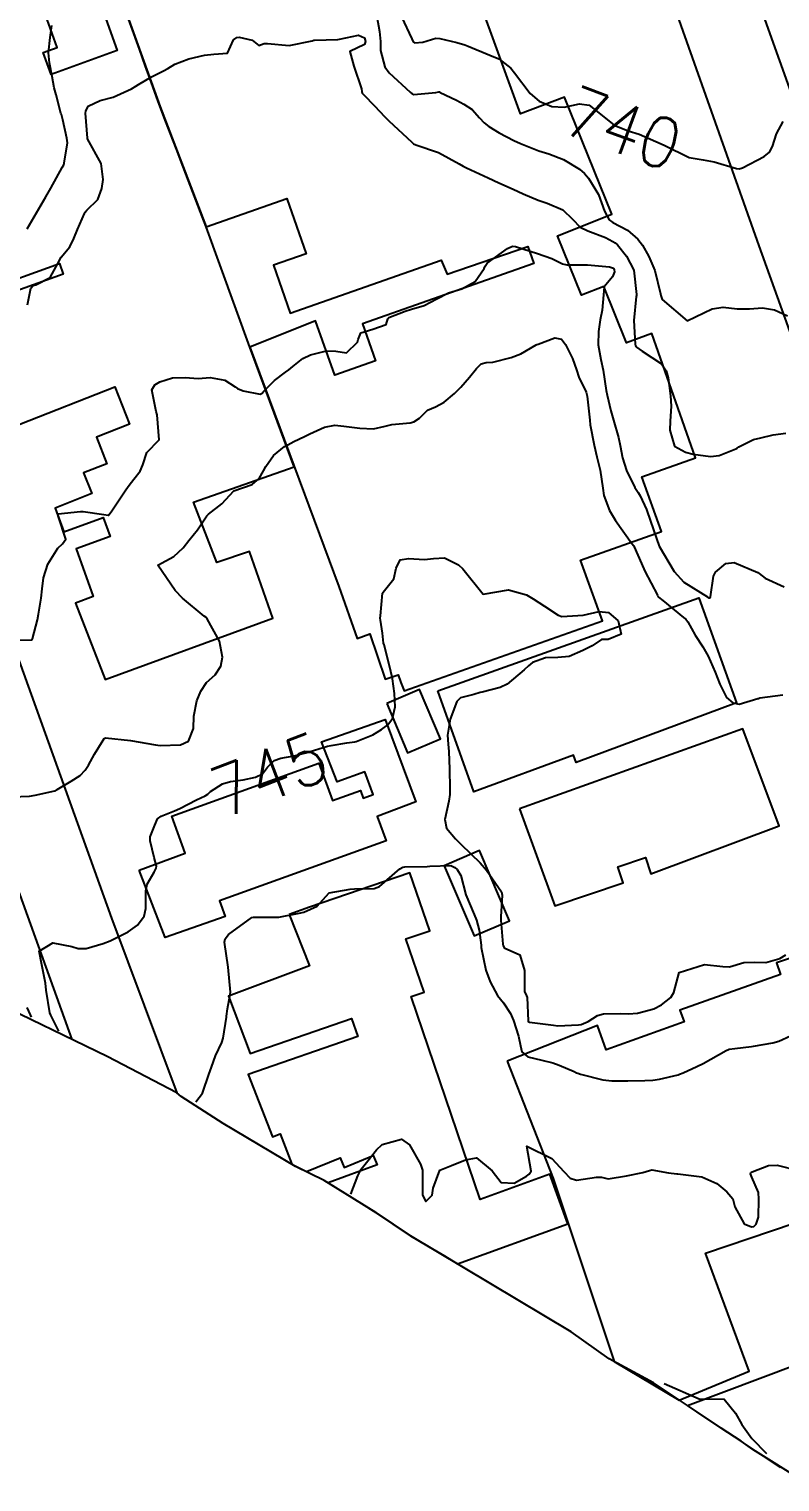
# Model space of a CAD drawing. Header units: metres. Extents: x 298520 to 308411, y 7433745 to 7450750.
# Drawn here: x 303605.6 to 303665.5, y 7440084.5 to 7440200.5 of the extents above; entities that cross this region are included whole.
import ezdxf
from ezdxf.enums import TextEntityAlignment as Align

# ---------------------------------------------------------------- set-up
doc = ezdxf.new("R2010")
doc.units = ezdxf.units.M
doc.header["$LTSCALE"] = 10
for name, color, linetype in [('Area', 45, 'Continuous'), ('Cotas', 45, 'Continuous'), ('Curvas de Nivel 1m', 11, 'Continuous'), ('Curvas de Nivel 5m', 15, 'Continuous'), ('Edificações', 30, 'Continuous'), ('Vias Primárias', 230, 'Continuous')]:
    doc.layers.add(name, color=color, linetype=linetype)
doc.styles.add('Style-STANDARD', font='STANDARD.shx')

msp = doc.modelspace()

# ---------------------------------------------------------------- linework, layer by layer
at = {"layer": 'Area'}
msp.add_polyline3d([(303665.55, 7440085.68, 753.16), (303655.43, 7440092.44, 754.79), (303651.88, 7440094.35, 755.57), (303648.84, 7440096.53, 747.77), (303636.03, 7440104.19, 755.76), (303633.26, 7440106.05, 753.23), (303629.15, 7440108.59, 753.66), (303626.85, 7440109.72, 753.07), (303621.09, 7440113.15, 746.43), (303617.72, 7440115.31, 746.14), (303617.39, 7440115.6, 749.7), (303611.84, 7440118.49, 745.42), (303602.25, 7440123.13, 748)], dxfattribs=at)
at = {"layer": 'Curvas de Nivel 1m', "flags": 128}
for points, elevation in [([(303605.45, 7440184.54), (303606.19, 7440185.81), (303606.92, 7440187.09), (303607.32, 7440187.79), (303608.24, 7440189.43), (303608.36, 7440189.66), (303608.39, 7440189.78), (303608.65, 7440191.39), (303608.61, 7440191.78), (303608.29, 7440193.24), (303608.17, 7440193.66), (303608.13, 7440193.78), (303607.75, 7440195.23), (303607.61, 7440195.79), (303607.43, 7440196.69), (303607.22, 7440197.8), (303607.15, 7440198.59), (303607.27, 7440199.8), (303607.41, 7440200.76)], 741), ([(303633.34, 7440201.49), (303633.57, 7440200.29), (303633.63, 7440199.48), (303633.65, 7440198.78), (303633.99, 7440197.48), (303634.34, 7440196.98), (303636.01, 7440195.45), (303636.17, 7440195.31), (303636.31, 7440195.25), (303638.05, 7440195.43), (303638.28, 7440195.47), (303638.31, 7440195.47), (303638.41, 7440195.43), (303639.7, 7440194.81), (303640.3, 7440194.5), (303640.96, 7440194.05), (303641.55, 7440193.39), (303641.9, 7440193), (303642.29, 7440192.7), (303643.11, 7440192.19), (303644.28, 7440191.59), (303644.82, 7440191.34), (303646.26, 7440190.76), (303647.06, 7440190.53), (303648.25, 7440190.08), (303649.53, 7440189.29), (303649.91, 7440188.96), (303650.24, 7440188.58), (303651.02, 7440187.27), (303651.51, 7440185.96), (303651.89, 7440185.26), (303652.19, 7440185.05), (303653.36, 7440184.42), (303654.18, 7440183.72), (303654.55, 7440183.23), (303655.06, 7440182.33), (303655.53, 7440181.22), (303655.99, 7440179.34), (303656.02, 7440179.21), (303656.12, 7440178.89), (303658.1, 7440177.19), (303660.11, 7440178.16), (303660.98, 7440178.28), (303662.11, 7440178.16), (303663.09, 7440178.15), (303664.11, 7440178.23), (303665.08, 7440178.07), (303666.11, 7440177.59)], 741), ([(303605.46, 7440178.47), (303605.74, 7440179.81), (303605.93, 7440180.01), (303606.13, 7440180.08), (303607.27, 7440180.65), (303607.89, 7440181.78), (303608.16, 7440182.28), (303608.85, 7440183.09), (303609.17, 7440183.77), (303609.46, 7440184.48), (303610.02, 7440185.76), (303610.07, 7440185.88), (303610.2, 7440186.03), (303611.08, 7440186.88), (303611.39, 7440187.75), (303611.5, 7440188.47), (303611.34, 7440189.75), (303610.27, 7440191.72), (303610.26, 7440191.76), (303610.25, 7440191.78), (303610.11, 7440193.76), (303610.12, 7440193.94), (303610.3, 7440194.34), (303611.28, 7440194.78), (303612.31, 7440195.06), (303613.77, 7440195.72), (303614.11, 7440195.92), (303614.32, 7440196.06), (303615.36, 7440196.66), (303616.33, 7440197.16), (303616.68, 7440197.34), (303617.22, 7440197.68), (303618.35, 7440198.11), (303619.59, 7440198.4), (303620.35, 7440198.47), (303621.43, 7440198.55), (303621.9, 7440199.62), (303622.17, 7440199.82), (303622.37, 7440199.84), (303623.39, 7440199.6), (303623.94, 7440199.18), (303624.36, 7440199.32), (303624.62, 7440199.32), (303626.36, 7440199.18), (303628.18, 7440199.54), (303628.31, 7440199.59), (303628.36, 7440199.6), (303630.23, 7440199.66), (303630.37, 7440199.68), (303631.88, 7440200), (303632.37, 7440199.79), (303632.43, 7440199.5), (303632.36, 7440199.26), (303631.19, 7440198.68), (303631.51, 7440197.51), (303632.12, 7440195.7), (303632.14, 7440195.5), (303632.18, 7440195.37), (303632.31, 7440195.22), (303633.17, 7440194.36), (303633.98, 7440193.47), (303634.13, 7440193.31), (303634.29, 7440193.15), (303636.13, 7440191.45), (303636.27, 7440191.33), (303636.47, 7440191.25), (303638.26, 7440190.62), (303639.91, 7440189.74), (303640.24, 7440189.54), (303640.51, 7440189.4), (303642.24, 7440188.6), (303643.08, 7440188.22), (303644.23, 7440187.7), (303645.01, 7440187.34), (303646.22, 7440186.82), (303646.95, 7440186.59), (303648.2, 7440186.06), (303648.96, 7440185.3), (303649.57, 7440184.67), (303650.18, 7440184.39), (303651.59, 7440183.85), (303652.18, 7440183.54), (303652.35, 7440183.43), (303652.54, 7440183.25), (303653.28, 7440182.36), (303653.85, 7440181.23), (303654.06, 7440179.29), (303654.06, 7440179.23), (303654.04, 7440179.15), (303653.84, 7440177.23), (303653.97, 7440175.34), (303653.98, 7440175.23), (303654, 7440175.16), (303654.07, 7440175.09), (303654.53, 7440174.77), (303656.06, 7440173.76), (303656.44, 7440173.21), (303656.59, 7440172.66), (303656.79, 7440171.2), (303656.84, 7440170.38), (303656.76, 7440169.2), (303656.72, 7440168.48), (303657.11, 7440167.2), (303657.98, 7440166.73), (303658.59, 7440166.57), (303659.97, 7440166.38), (303660.67, 7440166.45), (303661.98, 7440166.97), (303662.09, 7440167.03), (303662.23, 7440167.14), (303663.39, 7440167.72), (303663.99, 7440167.87), (303664.98, 7440168.09), (303665.99, 7440168.23)], 742), ([(303603.94, 7440151.68), (303605.79, 7440151.73), (303605.84, 7440151.76), (303605.86, 7440151.81), (303606.27, 7440153.35), (303606.36, 7440153.8), (303606.57, 7440155.07), (303606.65, 7440155.8), (303606.74, 7440156.69), (303607.1, 7440157.79), (303607.88, 7440159.05), (303608.25, 7440159.41), (303608.54, 7440159.77), (303607.91, 7440161.63), (303607.89, 7440161.78), (303607.91, 7440161.8), (303609.7, 7440161.98), (303609.92, 7440161.99), (303611.57, 7440161.74), (303611.91, 7440161.69), (303611.95, 7440161.7), (303611.99, 7440161.74), (303612.21, 7440162.03), (303613.32, 7440163.72), (303613.57, 7440164.09), (303613.95, 7440164.55), (303614.47, 7440165.19), (303614.67, 7440165.7), (303614.98, 7440166.7), (303615.98, 7440167.69), (303615.81, 7440169.69), (303615.75, 7440169.95), (303615.39, 7440171.7), (303615.64, 7440172.09), (303616.04, 7440172.33), (303617.03, 7440172.66), (303618.04, 7440172.68), (303619.1, 7440172.59), (303620.04, 7440172.67), (303621.21, 7440172.46), (303622.04, 7440171.93), (303622.22, 7440171.8), (303622.69, 7440171.61), (303624.03, 7440171.35), (303624.2, 7440171.42), (303624.34, 7440171.59), (303625.18, 7440172.44), (303626.05, 7440173.09), (303626.32, 7440173.3), (303626.64, 7440173.56), (303627.43, 7440174.19), (303628.06, 7440174.49), (303629.34, 7440174.8), (303630.07, 7440174.77), (303630.93, 7440174.64), (303631.8, 7440175.5), (303631.86, 7440175.71), (303632.08, 7440176.24), (303633.03, 7440176.54), (303634.09, 7440176.9), (303634.21, 7440177.36), (303634.31, 7440177.47), (303635.6, 7440177.97), (303636.11, 7440178.12), (303637.12, 7440178.43), (303638.12, 7440178.95), (303639.06, 7440179.42), (303639.86, 7440179.67), (303640.13, 7440179.75), (303641.19, 7440180.34), (303641.9, 7440181.38), (303641.98, 7440181.56), (303642.16, 7440181.79), (303643.78, 7440182.97), (303644.17, 7440183.16), (303644.4, 7440183.12), (303646.17, 7440182.56), (303647.3, 7440182.18), (303648.16, 7440181.75), (303648.51, 7440181.66), (303650.16, 7440181.66), (303651.9, 7440181.52), (303652.15, 7440181.43), (303652.25, 7440181.35), (303652.29, 7440181.26), (303652.3, 7440181.11), (303652.14, 7440180.72), (303651.49, 7440179.91), (303651.43, 7440179.27), (303651.32, 7440178.06), (303651.17, 7440177.27), (303651.02, 7440176.34), (303651.01, 7440175.27), (303651.21, 7440174.12), (303651.4, 7440173.27), (303651.65, 7440171.65), (303651.72, 7440171.26), (303652.01, 7440170.01), (303652.24, 7440169.26), (303652.63, 7440167.89), (303652.76, 7440167.25), (303652.95, 7440166.26), (303653.28, 7440165.25), (303653.94, 7440163.89), (303654.2, 7440163.5), (303654.37, 7440163.23), (303654.85, 7440162.15), (303655.17, 7440161.22), (303655.88, 7440159.21), (303657.07, 7440157.2), (303657.85, 7440156.35), (303659.72, 7440155.16), (303659.79, 7440155.12), (303659.83, 7440155.1), (303659.91, 7440155.08), (303659.96, 7440155.16), (303660.2, 7440156.81), (303660.38, 7440157.15), (303661.19, 7440157.83), (303661.87, 7440157.91), (303663.74, 7440157.12), (303663.86, 7440157.03), (303664.32, 7440156.65), (303665.85, 7440155.96)], 743), ([(303604.25, 7440139.21), (303605.64, 7440139.26), (303606.09, 7440139.35), (303607.64, 7440139.7), (303607.84, 7440139.79), (303608.96, 7440140.46), (303609.66, 7440140.92), (303610.07, 7440141.35), (303610.33, 7440141.75), (303610.82, 7440142.61), (303611.5, 7440143.74), (303611.58, 7440143.86), (303611.7, 7440143.91), (303613.69, 7440143.71), (303615.69, 7440143.36), (303616.05, 7440143.32), (303617.69, 7440143.37), (303618.33, 7440143.66), (303618.71, 7440144.66), (303618.73, 7440145.65), (303618.97, 7440146.88), (303619.3, 7440147.65), (303619.75, 7440148.34), (303620.44, 7440148.95), (303620.89, 7440149.63), (303621.04, 7440150.36), (303620.78, 7440151.63), (303619.81, 7440153.42), (303619.71, 7440153.54), (303619.57, 7440153.64), (303617.83, 7440155.07), (303617.24, 7440155.68), (303615.86, 7440157.69), (303617.15, 7440158.4), (303617.88, 7440159.08), (303618.35, 7440159.66), (303619.03, 7440160.52), (303619.79, 7440161.64), (303619.91, 7440161.76), (303620.97, 7440162.59), (303621.93, 7440163.62), (303623.39, 7440164.15), (303623.95, 7440164.61), (303624.31, 7440165.23), (303624.49, 7440165.58), (303625.11, 7440166.44), (303625.98, 7440167.17), (303626.23, 7440167.31), (303626.73, 7440167.56), (303627.56, 7440167.98), (303627.99, 7440168.18), (303629.18, 7440168.72), (303630, 7440168.88), (303630.72, 7440168.79), (303631.99, 7440168.64), (303633.08, 7440168.57), (303634, 7440168.78), (303634.54, 7440168.92), (303636, 7440169.07), (303636.31, 7440169.13), (303636.75, 7440169.44), (303637.38, 7440170.07), (303638.02, 7440170.33), (303638.72, 7440170.72), (303639.55, 7440171.41), (303640.04, 7440171.9), (303640.75, 7440172.69), (303641.31, 7440173.39), (303641.67, 7440173.77), (303642.06, 7440173.86), (303642.59, 7440173.91), (303644.06, 7440174.26), (303644.84, 7440174.57), (303646.07, 7440175.28), (303646.11, 7440175.3), (303646.21, 7440175.33), (303647.56, 7440175.83), (303648.08, 7440175.74), (303648.41, 7440175.3), (303648.95, 7440174.19), (303649.28, 7440173.29), (303649.47, 7440172.71), (303650.04, 7440171.5), (303650.11, 7440171.28), (303650.13, 7440171.18), (303650.33, 7440169.28), (303650.38, 7440168.89), (303650.68, 7440167.27), (303650.89, 7440166.35), (303651.16, 7440165.27), (303651.37, 7440163.84), (303651.45, 7440163.26), (303651.92, 7440162.07), (303652.4, 7440161.26), (303653.7, 7440159.43), (303653.84, 7440159.24), (303653.88, 7440159.16), (303654.46, 7440157.82), (303654.73, 7440157.23), (303655.73, 7440155.31), (303655.78, 7440155.21), (303655.8, 7440155.17), (303655.83, 7440155.14), (303656.16, 7440154.87), (303657.82, 7440153.53), (303658.01, 7440153.38), (303658.17, 7440153.18), (303658.74, 7440152.11), (303659.35, 7440151.17), (303659.78, 7440150.44), (303660.34, 7440149.15), (303660.71, 7440148.19), (303661.24, 7440147.15), (303661.74, 7440146.7), (303662.25, 7440146.62), (303663.74, 7440147.05), (303663.79, 7440147.07), (303663.9, 7440147.12), (303665.75, 7440147.36)], 744), ([(303618.9, 7440114.87), (303619.43, 7440115.57), (303619.46, 7440115.64), (303619.95, 7440117.06), (303620.14, 7440117.63), (303620.48, 7440118.55), (303620.97, 7440119.62), (303621.08, 7440119.96), (303621.34, 7440121.62), (303621.35, 7440121.71), (303621.44, 7440122.3), (303621.64, 7440123.43), (303621.66, 7440123.62), (303621.48, 7440125.62), (303621.2, 7440127.62), (303621.24, 7440127.89), (303621.51, 7440128.23), (303623.38, 7440129.59), (303623.5, 7440129.62), (303623.52, 7440129.62), (303625.49, 7440129.6), (303625.52, 7440129.6), (303627.16, 7440129.92), (303627.53, 7440130.01), (303628.59, 7440130.49), (303629.51, 7440131.52), (303629.55, 7440131.54), (303631.23, 7440131.83), (303631.56, 7440131.86), (303633.14, 7440131.9), (303633.56, 7440132.06), (303635.19, 7440133.46), (303635.43, 7440133.6), (303635.58, 7440133.63), (303637.35, 7440133.66), (303637.58, 7440133.68), (303639.26, 7440133.73), (303639.58, 7440133.57), (303639.76, 7440133.4), (303640.04, 7440132.93), (303640.46, 7440131.39), (303641.11, 7440129.81), (303641.31, 7440129.38), (303641.51, 7440128.57), (303641.66, 7440127.38), (303641.68, 7440127.2), (303642.04, 7440125.37), (303642.38, 7440124.46), (303642.97, 7440123.36), (303643.45, 7440122.76), (303644.02, 7440121.93), (303644.25, 7440121.35), (303644.65, 7440120.1), (303644.8, 7440119.34), (303644.92, 7440118.85), (303645.39, 7440118.47), (303646.51, 7440118.21), (303647.39, 7440117.98), (303647.9, 7440117.81), (303649.1, 7440117.28), (303649.29, 7440117.19), (303649.38, 7440117.15), (303649.59, 7440117.07), (303651.38, 7440116.63), (303652.09, 7440116.54), (303653.38, 7440116.54), (303654.73, 7440116.57), (303655.38, 7440116.6), (303655.91, 7440116.68), (303657.38, 7440117.02), (303657.5, 7440117.07), (303657.78, 7440117.19), (303658.88, 7440117.68), (303659.39, 7440117.93), (303661.22, 7440118.96), (303661.4, 7440119.06), (303661.47, 7440119.08), (303661.91, 7440119.13), (303663.24, 7440119.29), (303663.41, 7440119.31), (303664.94, 7440119.57), (303665.41, 7440119.71), (303666.35, 7440120.15)], 746), ([(303605.8, 7440121.62), (303605.71, 7440121.81), (303605.44, 7440122.39)], 744), ([(303631.26, 7440107.5), (303631.82, 7440108.96), (303632.09, 7440109.49), (303632.63, 7440110.16), (303633.31, 7440111.03), (303633.76, 7440111.47), (303635.32, 7440111.89), (303635.96, 7440111.44), (303636.84, 7440109.89), (303636.98, 7440109.43), (303636.98, 7440107.72), (303637, 7440107.43), (303637.26, 7440106.93), (303637.76, 7440107.42), (303637.83, 7440107.98), (303638.38, 7440109.41), (303639.29, 7440109.8), (303640.43, 7440110.25), (303641.3, 7440110.4), (303642.55, 7440109.37), (303643.27, 7440108.44), (303644.3, 7440108.37), (303645.28, 7440108.95), (303645.51, 7440109.1), (303645.67, 7440109.33), (303645.31, 7440111.33), (303647.3, 7440110.34), (303648.26, 7440109.3), (303648.76, 7440108.77), (303649.28, 7440108.61), (303650.87, 7440108.86), (303651.28, 7440108.85), (303651.8, 7440108.74), (303653.28, 7440108.96), (303654.57, 7440109.22), (303655.11, 7440109.39), (303655.29, 7440109.44), (303656.63, 7440109.2), (303657.28, 7440109.12), (303657.36, 7440109.12), (303659.28, 7440108.88), (303660.48, 7440108.35), (303661.27, 7440107.68), (303661.74, 7440107.14), (303661.91, 7440106.48), (303662.66, 7440105.13), (303663.24, 7440104.9), (303663.43, 7440104.93), (303663.61, 7440105.11), (303663.81, 7440105.68), (303663.83, 7440107.11), (303663.79, 7440107.64), (303663.28, 7440108.85), (303663.16, 7440109.12), (303663.18, 7440109.23), (303663.29, 7440109.29), (303664.6, 7440109.8), (303665.29, 7440109.81), (303666.96, 7440109.4)], 747), ([(303656.28, 7440092.4), (303659.07, 7440091.17), (303661.07, 7440091.14), (303661.96, 7440090.03), (303662.47, 7440089.13), (303663.27, 7440088), (303664.45, 7440086.81)], 748)]:
    msp.add_lwpolyline(points, dxfattribs=dict(at, elevation=elevation))
at = {"layer": 'Curvas de Nivel 5m', "flags": 128}
for points, elevation in [([(303635.32, 7440201.46), (303636.13, 7440199.69), (303636.24, 7440199.45), (303636.36, 7440199.37), (303637.01, 7440199.44), (303638.05, 7440199.75), (303638.37, 7440199.73), (303639.73, 7440199.41), (303640.36, 7440199.23), (303640.64, 7440199.12), (303642.35, 7440198.41), (303643.09, 7440198.11), (303644.04, 7440197.35), (303644.34, 7440196.98), (303645.59, 7440195.34), (303646.31, 7440194.73), (303647.32, 7440194.31), (303648.3, 7440194.26), (303649.52, 7440194.51), (303650.3, 7440194.42), (303651.73, 7440193.27), (303652.29, 7440192.82), (303653.4, 7440192.36), (303654.28, 7440192.09), (303656.27, 7440191.21), (303658.26, 7440190.23), (303659.39, 7440190.04), (303660.25, 7440189.88), (303662.04, 7440189.35), (303662.25, 7440189.33), (303662.52, 7440189.41), (303664.25, 7440190.31), (303664.69, 7440190.67), (303664.92, 7440191.1), (303665.25, 7440192.13), (303665.77, 7440193.1)], 740), ([(303607.96, 7440120.51), (303607.32, 7440121.79), (303607.24, 7440121.98), (303606.96, 7440123.79), (303606.9, 7440124.35), (303606.61, 7440125.8), (303606.41, 7440126.89), (303607.5, 7440127.57), (303609, 7440127.27), (303609.5, 7440127.11), (303610.14, 7440127.11), (303611.5, 7440127.5), (303612.07, 7440127.73), (303613.51, 7440128.44), (303614.24, 7440128.98), (303614.77, 7440129.7), (303614.92, 7440130.31), (303614.92, 7440131.7), (303615.02, 7440132.24), (303615.57, 7440133.19), (303615.75, 7440133.51), (303615.77, 7440133.69), (303615.58, 7440134.38), (303615.25, 7440135.69), (303615.27, 7440136.02), (303615.62, 7440136.95), (303615.85, 7440137.46), (303616.14, 7440137.68), (303617.21, 7440138.09), (303617.63, 7440138.27), (303618.95, 7440138.96), (303619.64, 7440139.28), (303619.86, 7440139.42), (303620.08, 7440139.64), (303621.02, 7440140.26), (303621.66, 7440140.43), (303622.69, 7440140.57), (303623.66, 7440140.79), (303624.21, 7440141.04), (303624.61, 7440141.58), (303625.14, 7440142.12), (303625.68, 7440142.31), (303626.75, 7440142.49), (303627.68, 7440142.71), (303629.42, 7440143.26), (303629.69, 7440143.32), (303630.96, 7440143.51), (303631.58, 7440143.61), (303631.7, 7440143.64), (303633.02, 7440144.16), (303633.71, 7440144.59), (303634.21, 7440144.97), (303634.59, 7440145.46), (303634.8, 7440146.4), (303634.76, 7440147.46), (303634.59, 7440148.62), (303634.41, 7440149.46), (303633.92, 7440151.34), (303633.89, 7440151.47), (303633.8, 7440152.26), (303633.64, 7440153.3), (303633.62, 7440153.47), (303633.63, 7440153.66), (303633.81, 7440155.47), (303633.84, 7440155.54), (303634.7, 7440156.62), (303634.9, 7440157.46), (303635.2, 7440158.13), (303635.87, 7440158.24), (303637.16, 7440158.15), (303637.87, 7440158.22), (303638.75, 7440158.29), (303639.87, 7440157.73), (303640.2, 7440157.4), (303641.84, 7440155.38), (303643.84, 7440155.74), (303645.28, 7440155.34), (303645.83, 7440155.02), (303646.72, 7440154.43), (303647.82, 7440153.7), (303648.12, 7440153.61), (303649.82, 7440153.72), (303651.09, 7440154), (303651.82, 7440153.92), (303652.59, 7440153.25), (303652.85, 7440152.2), (303651.8, 7440151.77), (303651.28, 7440151.78), (303650.52, 7440151.27), (303650.05, 7440151.02), (303649.79, 7440150.89), (303648.68, 7440150.4), (303647.78, 7440150.32), (303646.8, 7440150.3), (303645.77, 7440149.92), (303645.44, 7440149.66), (303645.11, 7440149.34), (303643.75, 7440148.21), (303643.18, 7440147.93), (303641.74, 7440147.57), (303641.6, 7440147.53), (303641.09, 7440147.39), (303640.02, 7440147.12), (303639.74, 7440146.82), (303639.19, 7440145.41), (303638.99, 7440144.13), (303639.04, 7440143.41), (303639.1, 7440142.82), (303639.14, 7440141.41), (303639.17, 7440139.89), (303639.18, 7440139.41), (303639.1, 7440138.87), (303638.77, 7440137.41), (303638.91, 7440136.7), (303639.61, 7440135.86), (303640.08, 7440135.4), (303641.58, 7440133.94), (303642.1, 7440133.37), (303643.29, 7440131.63), (303643.35, 7440131.36), (303643.25, 7440129.64), (303643.25, 7440129.36), (303643.41, 7440127.46), (303643.42, 7440127.36), (303643.5, 7440127.17), (303644.76, 7440126.6), (303645.13, 7440125.34), (303645.13, 7440123.67), (303645.3, 7440123.33), (303645.33, 7440123.21), (303645.41, 7440121.33), (303645.43, 7440121.28), (303645.53, 7440121.23), (303647.43, 7440120.98), (303647.78, 7440120.95), (303649.43, 7440121.01), (303649.66, 7440121.05), (303650.21, 7440121.27), (303650.95, 7440121.76), (303651.44, 7440121.89), (303652.77, 7440121.92), (303653.44, 7440121.89), (303654.15, 7440121.94), (303655.44, 7440122.29), (303656.05, 7440122.6), (303656.8, 7440123.2), (303657.05, 7440123.6), (303657.48, 7440125.19), (303659.49, 7440125.84), (303660.96, 7440125.68), (303661.49, 7440125.64), (303662.64, 7440125.98), (303663.49, 7440126.02), (303664.38, 7440125.99), (303665.5, 7440126.31), (303665.99, 7440126.59)], 745)]:
    msp.add_lwpolyline(points, dxfattribs=dict(at, elevation=elevation))
at = {"layer": 'Edificações'}
for points in [[(303609.26, 7440213.14), (303616.05, 7440194.27), (303619.73, 7440184.71), (303626.16, 7440186.95), (303627.7, 7440182.55), (303625.09, 7440181.64), (303626.42, 7440177.82), (303638.49, 7440182.04), (303638.97, 7440180.93), (303645.4, 7440183.14), (303645.87, 7440181.78), (303632.19, 7440176.95), (303633.23, 7440174.01), (303629.99, 7440172.87), (303628.46, 7440177.19), (303623.21, 7440175.1), (303630.31, 7440156), (303631.78, 7440151.86), (303632.79, 7440152.22), (303634, 7440148.6), (303635.04, 7440148.94), (303635.25, 7440148.33), (303635.53, 7440147.67), (303651.36, 7440153.26), (303649.61, 7440158.1), (303656.05, 7440160.39), (303654.49, 7440164.76), (303658.76, 7440166.27), (303655.29, 7440176.18), (303653.26, 7440175.45), (303651.45, 7440179.95), (303649.68, 7440179.24), (303647.77, 7440183.99), (303652.09, 7440185.72), (303648.33, 7440195.05), (303644.82, 7440193.73), (303641.45, 7440202.95)], [(303611.58, 7440201.68), (303612.63, 7440198.76), (303607.35, 7440196.86), (303606.72, 7440198.61), (303607.85, 7440199.02), (303606.1, 7440203.89)], [(303604.87, 7440168.94), (303612.43, 7440171.92), (303613.6, 7440168.95), (303610.97, 7440167.91), (303611.81, 7440165.79), (303609.95, 7440165.06), (303610.6, 7440163.41), (303607.68, 7440162.26), (303608.37, 7440160.36), (303611.52, 7440161.5), (303612.06, 7440159.99), (303609.34, 7440159.01), (303610.72, 7440155.19), (303609.31, 7440154.68), (303611.67, 7440148.57), (303625.04, 7440153.46), (303623.18, 7440158.8), (303620.58, 7440157.9), (303618.72, 7440162.73), (303626.76, 7440165.55), (303623.21, 7440175.1), (303619.73, 7440184.71), (303619.42, 7440185.52), (303618.32, 7440188.38), (303617.89, 7440189.49), (303617.35, 7440190.9), (303616.88, 7440192.13), (303616.38, 7440193.42), (303615.87, 7440194.79), (303615.36, 7440196.2), (303614.86, 7440197.58), (303614.4, 7440198.87), (303613.18, 7440202.25)], [(303601.97, 7440179.58), (303608.01, 7440181.76), (303608.32, 7440180.91), (303603.96, 7440179.34)]]:
    msp.add_lwpolyline(points, dxfattribs=at)
for points in [[(303638.21, 7440147.67), (303659.05, 7440155.08), (303662.04, 7440146.7), (303649.25, 7440141.94), (303649.03, 7440142.53), (303641.08, 7440139.61)], [(303634.13, 7440146.67), (303635.8, 7440142.73), (303638.42, 7440143.84), (303636.75, 7440147.78)], [(303614.38, 7440133.36), (303618.06, 7440134.71), (303616.98, 7440137.66), (303628.73, 7440141.9), (303629.81, 7440138.93), (303632.04, 7440139.73), (303632.26, 7440139.11), (303633.05, 7440139.39), (303632.39, 7440141.22), (303630.18, 7440140.42), (303628.94, 7440143.61), (303634, 7440145.37), (303636.45, 7440138.8), (303633.36, 7440137.65), (303634.08, 7440135.71), (303620.79, 7440130.9), (303621.24, 7440129.65), (303616.46, 7440127.99)], [(303644.72, 7440138.25), (303647.54, 7440130.5), (303653, 7440132.34), (303652.57, 7440133.63), (303654.79, 7440134.38), (303655.22, 7440133.08), (303665.45, 7440136.91), (303662.55, 7440144.63)], [(303638.72, 7440133.71), (303641.1, 7440128.11), (303643.93, 7440129.31), (303641.55, 7440134.92)], [(303626.36, 7440129.83), (303627.96, 7440125.72), (303621.52, 7440123.3), (303623.24, 7440118.73), (303631.33, 7440121.52), (303631.83, 7440120.08), (303623.09, 7440117.06), (303625.02, 7440112.07), (303625.64, 7440112.31), (303626.56, 7440109.9), (303627.72, 7440109.3), (303630.42, 7440110.41), (303630.74, 7440109.64), (303633.05, 7440110.59), (303633.36, 7440109.85), (303629.46, 7440108.4), (303632.13, 7440106.75), (303633.26, 7440106.05), (303634.65, 7440105.12), (303636.03, 7440104.19), (303637.46, 7440103.34), (303638.75, 7440102.57), (303639.79, 7440101.95), (303648.58, 7440105.13), (303647.14, 7440109.09), (303641.6, 7440107.09), (303636.08, 7440123.27), (303637.11, 7440123.62), (303635.66, 7440127.87), (303637.57, 7440128.52), (303635.98, 7440133.16), (303627.96, 7440130.42)], [(303643.75, 7440118.12), (303647.42, 7440108.76), (303652.28, 7440094.14), (303657.48, 7440091.07), (303663.05, 7440093.38), (303659.56, 7440102.79), (303677.09, 7440108.73), (303675.52, 7440113.38), (303671.93, 7440112.16), (303670.28, 7440116.73), (303672.23, 7440117.44), (303670.13, 7440122.41), (303671.59, 7440122.98), (303669.85, 7440127.51), (303665.25, 7440125.97), (303665.56, 7440125.04), (303657.53, 7440122.18), (303657.86, 7440121.25), (303651.64, 7440119.02), (303650.94, 7440120.97)]]:
    msp.add_lwpolyline(points, close=True, dxfattribs=at)
at = {"layer": 'Edificações', "elevation": 754.35}
msp.add_lwpolyline([(303667.46, 7440084.54), (303663.36, 7440087.14), (303662.41, 7440087.78), (303660.82, 7440088.84), (303659.62, 7440089.64), (303658.14, 7440090.64), (303678.23, 7440098.18)], dxfattribs=at)
at = {"layer": 'Vias Primárias'}
for points in [[(303666.76, 7440290.35, 0.005811), (303654.76, 7440286.9, 0.035379), (303646.23, 7440283.66, 0.073993), (303639.17, 7440279.02, 0.265676), (303634.86, 7440266.14, 0.014745), (303635.69, 7440262.51, 0.022761), (303637.05, 7440258.15), (303640.01, 7440249.95), (303651.38, 7440218.38), (303663.82, 7440183.18), (303670.42, 7440164.83)], [(303667.71, 7440283.18), (303648.31, 7440277.05, 0.090608), (303647.02, 7440276.37, 0.08295), (303644.13, 7440273.2, 0.000675), (303643.28, 7440271.86, 0.128137), (303641.82, 7440267.4, -0.02115), (303641.71, 7440266.29, 0.114453), (303641.93, 7440263.64), (303644.14, 7440256.83), (303646.81, 7440249.18), (303654.11, 7440230.11), (303664.16, 7440201.59), (303677.73, 7440163.65)]]:
    msp.add_lwpolyline(points, format="xyb", dxfattribs=at)
at = {"layer": 'Vias Primárias', "elevation": 746.17}
msp.add_lwpolyline([(303609.04, 7440119.84), (303598.27, 7440149.75), (303587.09, 7440181.81), (303580.85, 7440199.33), (303576.24, 7440214.65), (303572.93, 7440226.47), (303570.99, 7440235.58, -0.108597), (303571.05, 7440243.55, -0.256891), (303575.14, 7440248.16, -0.106217), (303580.33, 7440248.84, -0.24602), (303584.47, 7440246.22, -0.107694), (303585.72, 7440242.3, -0.208605), (303584.1, 7440237.32, -0.023105), (303581.53, 7440234.69, 0.150147), (303579.69, 7440231.5, 0.088926), (303579.48, 7440226.94, 0.054941), (303581.22, 7440219.9), (303584.1, 7440209.67), (303588.98, 7440193.99), (303594.85, 7440177.31), (303599.73, 7440164.2), (303605.14, 7440149.09), (303612.16, 7440129.53), (303617.39, 7440115.6)], format="xyb", dxfattribs=at)

# ---------------------------------------------------------------- texts
at = {"layer": 'Cotas', "style": 'Style-STANDARD'}
for s, rotation, p in [('740', 339.7672, (303652.99, 7440192.56, 740)), ('745', 20.941, (303624.77, 7440141, 745))]:
    msp.add_text(s, height=4, rotation=rotation, dxfattribs=at).set_placement(p, align=Align.MIDDLE_CENTER)

doc.saveas('drawing.dxf')
